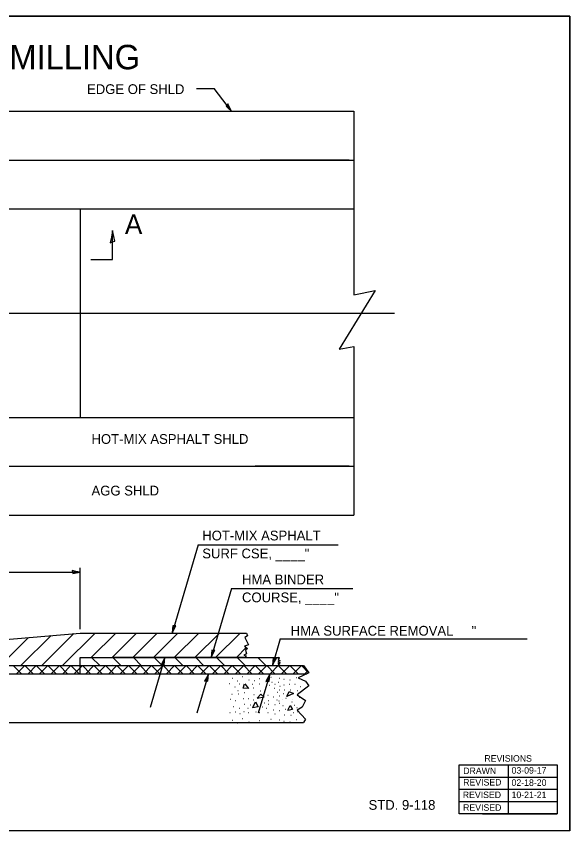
# Model space of a CAD drawing. Extents: x 460721 to 461508, y 237421 to 237921.
# Drawn here: x 461169 to 461508, y 237421 to 237921 of the extents above; entities that cross this region are included whole.
import ezdxf

# ---------------------------------------------------------------- set-up
doc = ezdxf.new("R2010")
doc.units = 0
for name, color, linetype in [('Level 13', 7, 'Continuous'), ('Level 59', 7, 'Continuous'), ('Level 60', 7, 'Continuous')]:
    doc.layers.add(name, color=color, linetype=linetype)

msp = doc.modelspace()

# ---------------------------------------------------------------- linework, layer by layer
at = {"layer": 'Level 13'}
for p, q in [((461166.99, 237522.38), (461172.02, 237517.35)), ((461169.03, 237517.35), (461174.06, 237522.38)), ((461174.06, 237522.38), (461179.1, 237517.35)), ((461176.1, 237517.35), (461181.13, 237522.38)), ((461181.13, 237522.38), (461186.17, 237517.35)), ((461183.17, 237517.35), (461188.2, 237522.38)), ((461188.2, 237522.38), (461193.24, 237517.35)), ((461190.24, 237517.35), (461195.28, 237522.38)), ((461195.28, 237522.38), (461200.31, 237517.35)), ((461197.31, 237517.35), (461202.35, 237522.38)), ((461202.35, 237522.38), (461207.38, 237517.35)), ((461204.39, 237517.35), (461209.42, 237522.38)), ((461209.42, 237522.38), (461214.45, 237517.35)), ((461211.46, 237517.35), (461216.49, 237522.38)), ((461216.49, 237522.38), (461221.52, 237517.35)), ((461218.53, 237517.35), (461223.56, 237522.38)), ((461223.56, 237522.38), (461228.59, 237517.35)), ((461225.6, 237517.35), (461230.63, 237522.38)), ((461230.63, 237522.38), (461235.66, 237517.35)), ((461232.67, 237517.35), (461237.7, 237522.38)), ((461237.7, 237522.38), (461242.73, 237517.35)), ((461239.74, 237517.35), (461244.77, 237522.38)), ((461244.77, 237522.38), (461249.81, 237517.35)), ((461246.81, 237517.35), (461251.84, 237522.38)), ((461251.84, 237522.38), (461256.88, 237517.35)), ((461253.88, 237517.35), (461258.92, 237522.38)), ((461258.92, 237522.38), (461263.95, 237517.35)), ((461260.95, 237517.35), (461265.99, 237522.38)), ((461265.99, 237522.38), (461271.02, 237517.35)), ((461268.02, 237517.35), (461273.06, 237522.38)), ((461273.06, 237522.38), (461278.09, 237517.35)), ((461275.1, 237517.35), (461280.13, 237522.38)), ((461280.13, 237522.38), (461285.16, 237517.35)), ((461282.17, 237517.35), (461287.2, 237522.38)), ((461287.2, 237522.38), (461292.23, 237517.35)), ((461289.24, 237517.35), (461294.27, 237522.38)), ((461294.27, 237522.38), (461299.3, 237517.35)), ((461296.31, 237517.35), (461301.34, 237522.38)), ((461301.34, 237522.38), (461306.37, 237517.35)), ((461303.38, 237517.35), (461308.41, 237522.38)), ((461308.41, 237522.38), (461313.45, 237517.35)), ((461310.45, 237517.35), (461315.48, 237522.38)), ((461315.48, 237522.38), (461320.52, 237517.35)), ((461317.52, 237517.35), (461322.55, 237522.38)), ((461322.55, 237522.38), (461327.59, 237517.35)), ((461324.59, 237517.35), (461329.63, 237522.38)), ((461329.63, 237522.38), (461334.66, 237517.35)), ((461331.66, 237517.35), (461336.7, 237522.38)), ((461336.7, 237522.38), (461341.73, 237517.35)), ((461338.74, 237517.35), (461343.77, 237522.38)), ((461343.77, 237522.38), (461348.24, 237517.91)), ((461096.28, 237517.35), (461347.04, 237517.35)), ((461345.81, 237517.35), (461347.46, 237519.01))]:
    msp.add_line(p, q, dxfattribs=at)
at = {"layer": 'Level 59'}
for p, q in [((461508.44, 237921.04), (460720.94, 237921.04)), ((461508.44, 237421.04), (461508.44, 237921.04)), ((461279.5, 237876.76), (461290.27, 237876.76)), ((461300.92, 237862.75), (461290.27, 237876.76)), ((461227.97, 237771.63), (461227.97, 237789.53)), ((461214.6, 237771.63), (461227.97, 237771.63)), ((461280.4, 237596.61), (461264.42, 237542.38)), ((461280.4, 237596.61), (461366.45, 237596.61)), ((461208.03, 237544.84), (461208.03, 237582.33)), ((460970.03, 237579.72), (461208.03, 237579.72)), ((461300.84, 237569.79), (461288.34, 237527.38)), ((461300.84, 237569.79), (461375.41, 237569.79)), ((461330.8, 237538.8), (461326, 237522.53)), ((461330.8, 237538.8), (461482.33, 237538.8)), ((461260.07, 237527.37), (461251, 237496.63)), ((461286.82, 237517.35), (461279.72, 237493.26)), ((461324.44, 237517.24), (461317.34, 237493.14)), ((461440.69, 237431.48), (461440.69, 237461.48)), ((461440.69, 237461.48), (461500.69, 237461.48)), ((461470.69, 237461.48), (461470.69, 237431.48)), ((461500.69, 237460.63), (461500.69, 237431.48)), ((461440.69, 237453.98), (461500.69, 237453.98)), ((461440.69, 237446.48), (461500.69, 237446.48)), ((461440.69, 237438.98), (461500.69, 237438.98)), ((461454.97, 237431.48), (461500.69, 237431.48)), ((461508.44, 237421.04), (460720.94, 237421.04))]:
    msp.add_line(p, q, dxfattribs=at)
for points in [[(460720.94, 237921.04), (461508.44, 237921.04), (461508.44, 237421.04), (460720.94, 237421.04)], [(461298.73, 237867.37), (461298.21, 237866.46), (461297.57, 237865.78), (461299.07, 237864.48), (461300.92, 237862.75), (461299.69, 237865.17)], [(461226.4, 237782.03), (461227.85, 237782.64), (461229.23, 237782.88), (461228.62, 237785.78), (461227.97, 237789.53), (461227.25, 237785.53)], [(461203.03, 237580.76), (461203.44, 237579.8), (461203.59, 237578.88), (461205.53, 237579.28), (461208.03, 237579.72), (461205.36, 237580.2)], [(461266.83, 237546.88), (461265.8, 237546.76), (461264.87, 237546.87), (461264.71, 237544.9), (461264.42, 237542.38), (461265.64, 237544.8)], [(461266.83, 237546.88), (461265.8, 237546.76), (461264.87, 237546.87), (461264.71, 237544.9), (461264.42, 237542.38), (461265.64, 237544.8)], [(461290.76, 237531.88), (461289.72, 237531.76), (461288.79, 237531.87), (461288.63, 237529.9), (461288.34, 237527.38), (461289.56, 237529.8)], [(461290.76, 237531.88), (461289.72, 237531.76), (461288.79, 237531.87), (461288.63, 237529.9), (461288.34, 237527.38), (461289.56, 237529.8)], [(461257.65, 237522.88), (461258.69, 237522.99), (461259.61, 237522.88), (461259.77, 237524.85), (461260.07, 237527.37), (461258.85, 237524.95)], [(461328.42, 237527.03), (461327.38, 237526.91), (461326.45, 237527.02), (461326.29, 237525.05), (461326, 237522.53), (461327.22, 237524.95)], [(461284.41, 237512.85), (461285.44, 237512.97), (461286.37, 237512.86), (461286.53, 237514.83), (461286.82, 237517.35), (461285.6, 237514.93)], [(461322.02, 237512.74), (461323.06, 237512.85), (461323.99, 237512.75), (461324.15, 237514.72), (461324.44, 237517.24), (461323.22, 237514.81)], [(461440.69, 237431.48), (461440.69, 237461.48), (461500.69, 237461.48), (461500.69, 237431.48)]]:
    msp.add_lwpolyline(points, close=True, dxfattribs=at)
at = {"layer": 'Level 60'}
for p, q in [((460953.05, 237862.75), (461376.05, 237862.75)), ((461376.05, 237862.75), (461376.05, 237802.75)), ((460953.05, 237832.75), (461376.05, 237832.75)), ((461373.05, 237832.75), (461318.4, 237832.75)), ((460953.05, 237802.75), (461376.05, 237802.75)), ((461208.05, 237802.75), (461208.05, 237674.75)), ((461376.05, 237802.75), (461376.05, 237749.99)), ((460829.1, 237738.75), (461400.94, 237738.75)), ((461376.05, 237718.29), (461376.05, 237674.75)), ((460953.05, 237674.75), (461376.05, 237674.75)), ((461376.05, 237674.75), (461376.05, 237614.75)), ((460953.05, 237644.75), (461376.05, 237644.75)), ((461373.05, 237644.75), (461315.32, 237644.75)), ((460953.05, 237614.75), (461376.05, 237614.75)), ((460970.03, 237522.38), (461208.03, 237542.38)), ((461208.03, 237542.38), (461310.03, 237542.38)), ((461208.03, 237527.38), (461330.03, 237527.38)), ((461208.03, 237522.38), (461208.03, 237527.38)), ((461309.11, 237527.31), (461228.03, 237527.38)), ((460970.03, 237522.38), (461208.03, 237522.38)), ((461208.03, 237522.38), (461345.03, 237522.38)), ((461208.03, 237517.35), (461208.03, 237522.38)), ((461330.08, 237522.23), (461228.03, 237522.38)), ((461330.08, 237522.23), (461228.03, 237522.38)), ((461307.72, 237515.69), (461307.92, 237515.69)), ((461324.96, 237515.31), (461325.16, 237515.31)), ((461340.56, 237515.14), (461340.76, 237515.14)), ((461299.73, 237511.39), (461299.93, 237511.39)), ((461301.49, 237514.62), (461301.69, 237514.62)), ((461304.45, 237512.99), (461304.65, 237512.99)), ((461305.62, 237511.18), (461305.82, 237511.18)), ((461311.51, 237513.67), (461311.71, 237513.67)), ((461313.87, 237511.01), (461314.07, 237511.01)), ((461315.07, 237513.24), (461315.27, 237513.24)), ((461317.78, 237514.49), (461317.98, 237514.49)), ((461317.87, 237511.27), (461318.07, 237511.27)), ((461322.86, 237513.16), (461323.06, 237513.16)), ((461324.19, 237510.49), (461324.39, 237510.49)), ((461325.74, 237512.21), (461325.94, 237512.21)), ((461327.46, 237511.01), (461327.66, 237511.01)), ((461329.74, 237512.3), (461329.94, 237512.3)), ((461330.11, 237514.79), (461330.31, 237514.79)), ((461332.95, 237510.53), (461333.15, 237510.53)), ((461332.99, 237514.1), (461333.19, 237514.1)), ((461336.43, 237511.01), (461336.63, 237511.01)), ((461336.64, 237513.67), (461336.84, 237513.67)), ((461339.82, 237510.92), (461340.02, 237510.92)), ((461303.04, 237509.37), (461303.24, 237509.37)), ((461304.76, 237507.05), (461304.96, 237507.05)), ((461305.27, 237505.07), (461305.47, 237505.07)), ((461308.58, 237505.93), (461308.78, 237505.93)), ((461314.26, 237508.69), (461314.46, 237508.69)), ((461318.51, 237506.88), (461318.71, 237506.88)), ((461321.78, 237508.08), (461321.98, 237508.08)), ((461327.28, 237508.56), (461327.48, 237508.56)), ((461328.83, 237506.02), (461329.03, 237506.02)), ((461330.41, 237507.57), (461330.61, 237507.57)), ((461330.62, 237509.72), (461330.82, 237509.72)), ((461332.82, 237505.33), (461333.02, 237505.33)), ((461333.5, 237507.57), (461333.7, 237507.57)), ((461336.81, 237507.48), (461337.01, 237507.48)), ((461341.29, 237507.14), (461341.49, 237507.14)), ((461300.11, 237501.89), (461300.31, 237501.89)), ((461301.19, 237504.9), (461301.39, 237504.9)), ((461303.42, 237501.08), (461303.62, 237501.08)), ((461308.2, 237502.24), (461308.4, 237502.24)), ((461311.03, 237502.24), (461311.23, 237502.24)), ((461314.39, 237501.38), (461314.59, 237501.38)), ((461314.6, 237504.56), (461314.8, 237504.56)), ((461323.16, 237504.3), (461323.36, 237504.3)), ((461323.54, 237500.95), (461323.74, 237500.95)), ((461326.38, 237503.18), (461326.58, 237503.18)), ((461328.7, 237501.29), (461328.9, 237501.29)), ((461329.94, 237500.78), (461330.14, 237500.78)), ((461330.41, 237503.83), (461330.61, 237503.83)), ((461332.3, 237501.38), (461332.5, 237501.38)), ((461334.24, 237502.5), (461334.44, 237502.5)), ((461338.02, 237500.1), (461338.22, 237500.1)), ((461338.23, 237501.76), (461338.43, 237501.76)), ((461342.36, 237503.01), (461342.56, 237503.01)), ((461302.22, 237497.22), (461302.42, 237497.22)), ((461305.87, 237496.28), (461306.07, 237496.28)), ((461308.58, 237498.68), (461308.78, 237498.68)), ((461310.95, 237496.28), (461311.15, 237496.28)), ((461312.32, 237498.34), (461312.52, 237498.34)), ((461319.72, 237497.14), (461319.92, 237497.14)), ((461321.09, 237499.5), (461321.29, 237499.5)), ((461322.34, 237496.19), (461322.54, 237496.19)), ((461323.33, 237498.68), (461323.53, 237498.68)), ((461326.77, 237495.24), (461326.97, 237495.24)), ((461327.41, 237498.47), (461327.61, 237498.47)), ((461330.28, 237499.33), (461330.48, 237499.33)), ((461332.47, 237497.82), (461332.67, 237497.82)), ((461334.11, 237495.72), (461334.31, 237495.72)), ((461339.52, 237498.17), (461339.72, 237498.17)), ((461341.07, 237496.62), (461341.27, 237496.62)), ((461299.94, 237493.52), (461300.14, 237493.52)), ((461303.21, 237494.04), (461303.41, 237494.04)), ((461306, 237493.09), (461306.2, 237493.09)), ((461308.37, 237494.21), (461308.57, 237494.21)), ((461311.33, 237493.65), (461311.53, 237493.65)), ((461315.93, 237494.04), (461316.13, 237494.04)), ((461318.13, 237493.7), (461318.33, 237493.7)), ((461323.16, 237493.52), (461323.36, 237493.52)), ((461327.54, 237492.79), (461327.74, 237492.79)), ((461330.24, 237494.86), (461330.44, 237494.86)), ((461333.5, 237492.15), (461333.7, 237492.15)), ((461337.33, 237491.89), (461337.53, 237491.89)), ((461338.66, 237493.52), (461338.86, 237493.52)), ((461341.46, 237494.13), (461341.66, 237494.13)), ((460890.03, 237487.38), (461345.03, 237487.38)), ((461301.49, 237488.88), (461301.69, 237488.88)), ((461304.45, 237487.25), (461304.65, 237487.25)), ((461307.72, 237489.96), (461307.92, 237489.96)), ((461311.51, 237487.94), (461311.71, 237487.94)), ((461315.07, 237487.51), (461315.27, 237487.51)), ((461317.78, 237488.75), (461317.98, 237488.75)), ((461322.86, 237487.42), (461323.06, 237487.42)), ((461324.96, 237489.57), (461325.16, 237489.57)), ((461330.11, 237489.05), (461330.31, 237489.05)), ((461332.99, 237488.37), (461333.19, 237488.37)), ((461336.64, 237487.94), (461336.84, 237487.94)), ((461340.56, 237489.4), (461340.76, 237489.4))]:
    msp.add_line(p, q, dxfattribs=at)
for points in [[(461376.02, 237749.99), (461389.13, 237752.73), (461367.03, 237716.62), (461376.02, 237718.29)], [(461171.68, 237522.38), (461190.18, 237540.88)], [(461184.41, 237522.38), (461204.08, 237542.05)], [(461197.14, 237522.38), (461217.14, 237542.38)], [(461214.86, 237527.38), (461229.85, 237542.37)], [(461227.59, 237527.38), (461242.59, 237542.38)], [(461240.31, 237527.37), (461255.32, 237542.38)], [(461253.03, 237527.36), (461268.05, 237542.38)], [(461265.74, 237527.35), (461280.78, 237542.38)], [(461278.46, 237527.34), (461293.5, 237542.38)], [(461291.18, 237527.33), (461306.23, 237542.38)], [(461310.03, 237542.38), (461310.62, 237540.76), (461309.11, 237539.73), (461311.37, 237535.21), (461308.83, 237534.36), (461310.71, 237532.86), (461309.39, 237531.82), (461310.15, 237529.66), (461308.45, 237528.82), (461309.96, 237528.44), (461309.11, 237527.31)], [(461158.86, 237522.29), (461176.29, 237539.71)], [(461303.89, 237527.31), (461310, 237533.42)], [(461220, 237522.38), (461215, 237527.38)], [(461233.02, 237522.37), (461228.03, 237527.37)], [(461245.77, 237522.35), (461240.74, 237527.38)], [(461258.52, 237522.34), (461253.47, 237527.38)], [(461271.26, 237522.32), (461266.2, 237527.38)], [(461284.01, 237522.3), (461278.93, 237527.38)], [(461296.76, 237522.28), (461291.66, 237527.38)], [(461309.5, 237522.26), (461304.38, 237527.38)], [(461322.25, 237522.24), (461317.11, 237527.38)], [(461330.03, 237527.38), (461330.27, 237526.93), (461329.52, 237526.28), (461330.84, 237525.43), (461329.33, 237524.87), (461330.74, 237524.11), (461329.43, 237523.74), (461330.65, 237523.55), (461329.52, 237522.89), (461330.08, 237522.23)], [(461330.26, 237526.97), (461329.84, 237527.38)], [(461345.03, 237522.38), (461348.26, 237517.91), (461341.78, 237514.92), (461346.26, 237512.93), (461348.26, 237509.94), (461341.28, 237504.45), (461346.26, 237500.97), (461344.27, 237496.98), (461341.28, 237494.98), (461346.26, 237489.5), (461345.03, 237487.38)], [(461309.03, 237511.24), (461311.38, 237508.39), (461307.98, 237508.64), (461308.83, 237511.29)], [(461334.83, 237503.53), (461336.28, 237506.48), (461338.93, 237505.23), (461334.79, 237503.47)], [(461343.13, 237509.63), (461343.28, 237509.63)], [(461313.94, 237496.72), (461315.54, 237500.17), (461317.34, 237497.17), (461313.74, 237496.57)], [(461316.59, 237502.38), (461319, 237504.78), (461321, 237502.93), (461316.55, 237502.28)], [(461335.48, 237494.97), (461336.88, 237497.87), (461338.38, 237495.42), (461335.45, 237494.86)]]:
    msp.add_lwpolyline(points, dxfattribs=at)

# ---------------------------------------------------------------- texts
at = {"layer": 'Level 59'}
for s, height, p in [('BUTT JOINT WITH MILLING', 15, (460986.28, 237888.5)), ('EDGE OF SHLD', 6, (461212.26, 237873.31)), ('A', 12, (461235.48, 237787.36)), ('HOT-MIX ASPHALT SHLD', 6, (461215, 237658.53)), ('AGG SHLD', 6, (461215, 237626.84)), ('HOT-MIX ASPHALT ', 6, (461282.96, 237599.25)), ('SURF CSE, ____"', 6, (461282.96, 237588.25)), ('HMA BINDER', 6, (461307.35, 237572.28)), ('COURSE, ____"', 6, (461307.35, 237561.28)), ('HMA SURFACE REMOVAL     "', 6, (461337.21, 237540.79)), ('REVISIONS', 4, (461456.11, 237463.42)), ('03-09-17', 4, (461472.77, 237456.09)), ('DRAWN', 4, (461443.11, 237455.84)), ('REVISED', 4, (461443.07, 237448.78)), ('02-18-20', 4, (461472.76, 237448.57)), ('REVISED', 4, (461442.83, 237441.07)), ('10-21-21', 4, (461472.76, 237441.07)), ('STD. 9-118', 6, (461385, 237433.88)), ('REVISED', 4, (461443.03, 237433.27))]:
    msp.add_text(s, height=height, dxfattribs=at).set_placement(p)

doc.saveas('drawing.dxf')
